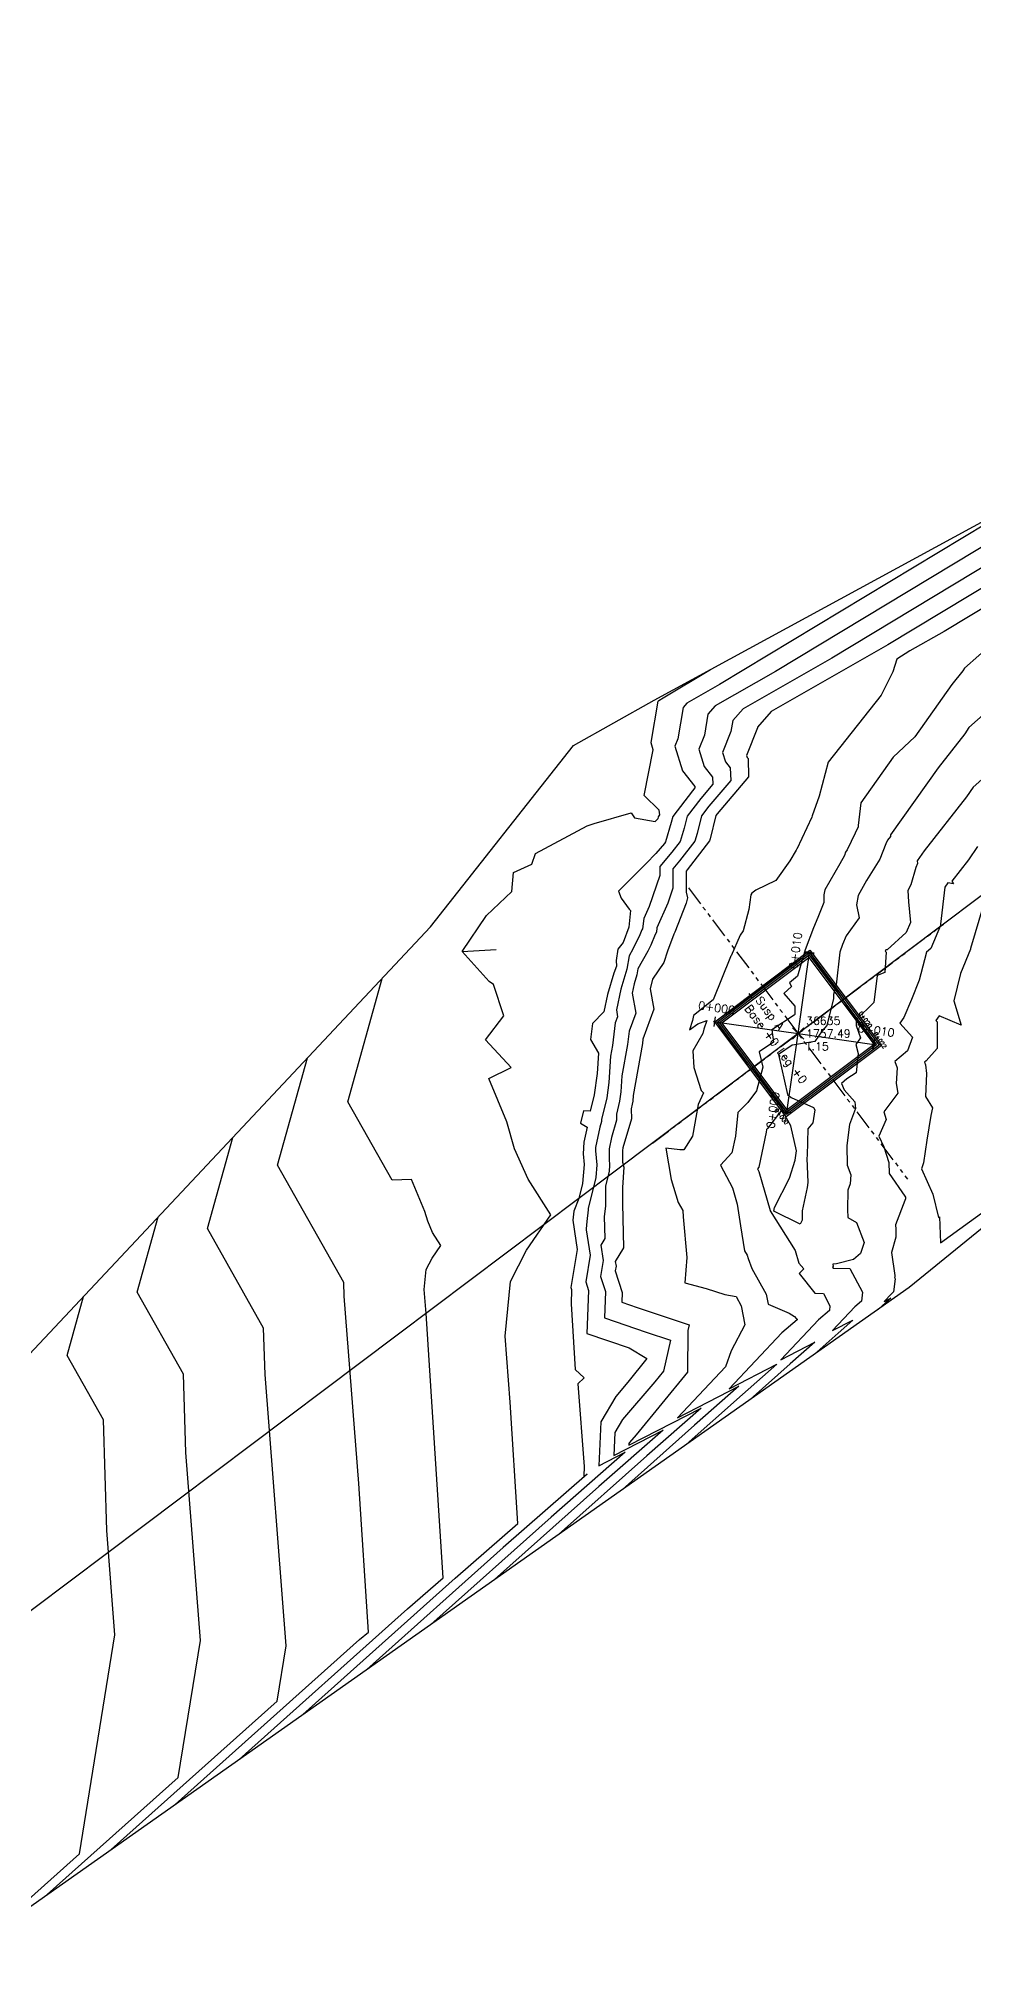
# Model space of a CAD drawing. Header units: metres. Extents: x 419533 to 423558, y 4805342 to 4807578.
# Drawn here: x 422684.7 to 422743.2, y 4807143 to 4807262.7 of the extents above; entities that cross this region are included whole.
import ezdxf

# ---------------------------------------------------------------- set-up
doc = ezdxf.new("R2010")
doc.units = ezdxf.units.M
doc.linetypes.add('PHANTOM', pattern=[2.5, 1.25, -0.25, 0.25, -0.25, 0.25, -0.25])
for name, color, linetype in [('_pieds', 253, 'Continuous'), ('C-ROAD-CNTR-N', 92, 'Continuous'), ('C-ROAD-STAN', 11, 'Continuous'), ('C-ROAD-STAN-MAJR', 11, 'Continuous'), ('C-ROAD-STAN-MINR', 11, 'Continuous'), ('C-TINN-BNDY', 110, 'Continuous'), ('C-TOPO-MAJR', 9, 'Continuous'), ('C-TOPO-MINR', 8, 'Continuous'), ('LS', 7, 'Continuous'), ('V-NODE', 1, 'Continuous'), ('V-NODE-TEXT', 11, 'Continuous')]:
    doc.layers.add(name, color=color, linetype=linetype)
doc.styles.get("Standard").update_dxf_attribs({"font": 'simplex.shx'})

# ---------------------------------------------------------------- blocks, each defined once
blk = doc.blocks.new('AeccTickTriangle')
at = {"color": 0, "linetype": 'ByBlock', "lineweight": -2}
blk.add_lwpolyline([(3.05311331771918e-16, 0.6666666666666667), (-0.5773502691896256, -0.333333333333333), (0.5773502691896257, -0.3333333333333335)], close=True, dxfattribs=at)
at = {"color": 0, "linetype": 'ByBlock', "lineweight": -2, "const_width": 0.0625}
blk.add_lwpolyline([(-0.03125, 0, 1), (0.03125, 0, 1)], format="xyb", close=True, dxfattribs=at)
blk = doc.blocks.new('AeccTickLine')
blk.add_line((0, -0.5), (0, 0.5))
blk = doc.blocks.new('Susp A +0 +0')
at = {"linetype": 'PHANTOM', "flags": 128}
for points in [[(0, -11.38231219537556), (0, 11.38231219444424)], [(-11.38231219508452, 0), (11.38231219508452, 0)]]:
    blk.add_lwpolyline(points, dxfattribs=at)
at = {"flags": 128}
blk.add_lwpolyline([(-3.399999999965075, -3.400000000372529), (-3.399999999965075, 3.399999999441206), (3.400000000023283, 3.399999999441206), (3.400000000023283, -3.400000000372529)], close=True, dxfattribs=at)
at = {"layer": 'LS', "insert": (-3.273187459330074, -0.3826382020488381), "char_height": 0.5157699281218149, "width": 9.13591657892082, "attachment_point": 1}
blk.add_mtext('Susp A\\PBase +0 Leg +0', dxfattribs=at)
blk = doc.blocks.new('*U73')
at = {"color": 0, "linetype": 'ByBlock', "lineweight": -2, "transparency": 16777216}
for p, q in [((-0.7071067811865476, -0.7071067811865476), (0.7071067811865476, 0.7071067811865476)), ((-0.7071067811865476, 0.7071067811865476), (0.7071067811865476, -0.7071067811865476))]:
    blk.add_line(p, q, dxfattribs=at)
blk = doc.blocks.new('*U77', base_point=(422732.21, 4807200.53, 1757.49))
at = {"layer": 'V-NODE-TEXT', "linetype": 'ByBlock', "char_height": 0.5}
for s, insert, attachment_point in [('36635', (422732.7135533906, 4807201.080000001, 1757.49), 7), ('T.15', (422732.7135533906, 4807199.98, 1757.49), 1), ('1757.49', (422732.7135533906, 4807200.53, 1757.49), 4)]:
    blk.add_mtext(s, dxfattribs=dict(at, insert=insert, attachment_point=attachment_point))
blk = doc.blocks.new('*U78', base_point=(422732.21, 4807200.53, 1757.49))
at = {"layer": 'V-NODE-TEXT', "lineweight": -2}
blk.add_blockref('*U77', (422732.21, 4807200.53, 1757.49), dxfattribs=at)
blk = doc.blocks.new('*U79', base_point=(422732.21, 4807200.53, 1757.49))
at = {"layer": 'V-NODE', "lineweight": -2, "xscale": 0.5, "yscale": 0.5, "zscale": 0.5}
blk.add_blockref('*U73', (422732.21, 4807200.53, 1757.49), dxfattribs=at)
at = {"layer": 'V-NODE-TEXT', "lineweight": -2}
blk.add_blockref('*U78', (422732.21, 4807200.53, 1757.49), dxfattribs=at)
blk = doc.blocks.new('tower_bases_layout_1')
at = {"color": 31, "lineweight": 30, "true_color": 0xffbd7a, "elevation": 1718.013}
blk.add_lwpolyline([(423449.834, 4807399.592), (423130.593, 4807500.114), (421950.92, 4806612.998), (421795.045, 4806430.988), (421305.015, 4806147.038), (421305.015, 4806147.038), (420630.083, 4805770.97), (419765.157, 4805549.54), (419617.356, 4805580.088)], dxfattribs=at)
at = {"layer": '_pieds', "elevation": 1757.49, "flags": 128}
for points in [[(422727.0022437987, 4807201.267165495), (422732.9471654926, 4807205.737756203), (422737.417756202, 4807199.792834506), (422731.4728345082, 4807195.322243799)], [(422727.1512070769, 4807201.246079525), (422732.9260795231, 4807205.588792925), (422737.2687929239, 4807199.813920476), (422731.4939204777, 4807195.471207078)], [(422727.300170355, 4807201.224993555), (422732.9049935536, 4807205.439829647), (422737.1198296458, 4807199.835006447), (422731.5150064472, 4807195.620170356)]]:
    blk.add_lwpolyline(points, close=True, dxfattribs=at)
at = {"rotation": 306.94322494}
blk.add_blockref('Susp A +0 +0', (422732.2100000008, 4807200.530000001, 1757.49), dxfattribs=at)
at = {"layer": 'V-NODE'}
blk.add_blockref('*U79', (422732.21, 4807200.53, 1757.49), dxfattribs=at)
blk = doc.blocks.new('leg_extensions_profiles_1')
at = {"layer": 'C-ROAD-CNTR-N', "color": 92, "linetype": 'Continuous', "lineweight": -3, "flags": 128}
blk.add_lwpolyline([(422731.5150064472, 4807195.620170356), (422727.0022437987, 4807201.267165495), (422732.9260795231, 4807205.588792925), (422736.9708663677, 4807199.856092417)], dxfattribs=at)
at = {"layer": 'C-ROAD-STAN', "color": 11, "linetype": 'Continuous', "lineweight": -3}
blk.add_circle((422731.5150064472, 4807195.620170356), 0.05, dxfattribs=at)
at = {"layer": 'C-TINN-BNDY', "color": 110, "linetype": 'Continuous', "lineweight": -3, "flags": 128}
for points in [[(422172.398, 4806802.795), (422201.438, 4806820.081), (422251.05, 4806867.232), (422301.432, 4806898.877), (422367.294, 4806957.111), (422403.82, 4806979.965), (422487.949, 4807034.013), (422492.103, 4807036.741), (422549.125, 4807073.402), (422585.787, 4807109.091), (422612.123, 4807123.205), (422670.519, 4807165.946), (422709.256, 4807207.205), (422718.188, 4807218.524), (422723.226, 4807221.364), (422766.675, 4807244.991), (422813.418, 4807269.908), (422858.134, 4807307.813), (422917.403, 4807353.917), (422940.853, 4807374.033), (422981.22, 4807401.845), (423054.785, 4807456.966)], [(423078.768, 4807461.203), (423033.144, 4807416.132), (423026.413, 4807402.943), (423023.17, 4807397.274), (422979.4, 4807374.905), (422934.166, 4807330.434), (422885.068, 4807295.412), (422877.92, 4807292.45), (422800.597, 4807234.602), (422739.159, 4807184.671), (422670.356, 4807136.21), (422640.993, 4807115.066), (422591.912, 4807091.999), (422552.849, 4807047.842), (422506.522, 4807013.216), (422490.816, 4807004.03), (422435.796, 4806971.808), (422359.733, 4806920.46), (422308.032, 4806873.449), (422277.367, 4806842.435), (422235.258, 4806803.917), (422183.947, 4806768.389)]]:
    blk.add_lwpolyline(points, dxfattribs=at)
at = {"layer": 'C-TOPO-MAJR', "color": 9, "linetype": 'Continuous', "lineweight": -3, "flags": 128}
for points, elevation in [([(422751.5514444445, 4807233.092081826), (422737.82371875, 4807224.820854167), (422730.5375942162, 4807220.655378931), (422729.6829962076, 4807219.670604171), (422729.6767616181, 4807219.633788345), (422728.9919850403, 4807217.900849252), (422729.0289791772, 4807217.782167598), (422729.0879208345, 4807217.706315518), (422729.1186640494, 4807216.575594785), (422727.1590599886, 4807214.264969002), (422727.0697541366, 4807214.14845444), (422726.7097516594, 4807212.688601969), (422726.6762954676, 4807212.575355709), (422725.2809211618, 4807210.758806165), (422725.2121657877, 4807210.676288398), (422725.2106847826, 4807209.35897826), (422725.3113893805, 4807209.014504424), (422725.2099215017, 4807208.676421502), (422724.5084226519, 4807206.868932321), (422724.4476283783, 4807206.736756757), (422724.0638589743, 4807205.673018519), (422723.8319630573, 4807204.972512102), (422723.1175388198, 4807203.937569876), (422722.9771281554, 4807203.320318446), (422723.2079654691, 4807202.04444925), (422722.5189545455, 4807200.172316162), (422722.4878401888, 4807199.916119016), (422721.9071527368, 4807196.662058341), (422721.8853821306, 4807196.314280871), (422721.8566265823, 4807196.112379747), (422721.7876043738, 4807195.829785288), (422721.7954083447, 4807195.195948016), (422721.269907481, 4807193.388781713), (422721.2369546902, 4807193.231966726), (422721.2373351064, 4807192.50375266), (422721.3243705584, 4807192.175822335), (422721.250654321, 4807190.919580246), (422721.2443511486, 4807189.955488045), (422721.2396272862, 4807189.914889768), (422721.3043429844, 4807187.136320713), (422720.7940891506, 4807186.280084104), (422720.8379037636, 4807185.990737308), (422720.7892890542, 4807185.698596175), (422721.2306193631, 4807184.352351338), (422721.206486814, 4807183.748128296), (422722.1669695493, 4807183.418001218), (422725.4153608247, 4807182.33601031), (422725.3332307692, 4807181.976423077), (422725.2954264706, 4807179.368264706), (422722.0911544118, 4807175.466213235), (422721.6773219076, 4807174.983023845), (422721.6397736864, 4807174.919170045), (422721.6343246753, 4807174.808129869), (422726.1497078366, 4807177.120845237), (422722.7533451867, 4807174.15680679), (422717.2453602762, 4807169.236253046)], 1755), ([(422743.4189019097, 4807212.218750434), (422742.8643735343, 4807211.386162479), (422741.8153030303, 4807210.050568182), (422741.9135068638, 4807209.888531151), (422741.5657344, 4807209.936368), (422741.3777749196, 4807209.68229582), (422741.1131180124, 4807207.358074534), (422741.1202793791, 4807207.273450111), (422740.5034689655, 4807205.85364138), (422740.2311797385, 4807205.60651634), (422739.8913786886, 4807204.258839345), (422739.7713124336, 4807203.873443145), (422739.3067512605, 4807202.667478992), (422738.825112, 4807201.526496), (422738.5742890792, 4807201.186528908), (422739.3552715232, 4807200.294516556), (422739.0438947369, 4807199.447037593), (422738.2651300412, 4807198.778111934), (422738.3958183362, 4807198.398302207), (422738.3401612903, 4807197.399007527), (422738.438920524, 4807196.805505677), (422737.5775102294, 4807195.632892746), (422737.7093962642, 4807195.16536024), (422737.2648029716, 4807194.127261628), (422737.5630980392, 4807193.462303922), (422737.8879283322, 4807192.477919625), (422737.9015784191, 4807191.789219573), (422738.8735796178, 4807190.377889597), (422738.9209092646, 4807190.300789876), (422738.9190374754, 4807190.206384616), (422738.8754117647, 4807190.089588235), (422738.2948151659, 4807188.579), (422738.3284, 4807188.302236364), (422738.3250702479, 4807187.81720248), (422738.0469720497, 4807186.84339441), (422738.2618853383, 4807185.41625188), (422738.2489436813, 4807185.30642033), (422738.2356629834, 4807185.285581216), (422738.2753615114, 4807185.21060903), (422738.1778486971, 4807184.38779378), (422738.042984267, 4807184.273039094), (422737.5806292322, 4807183.783562257), (422738.0000377359, 4807183.998377359), (422737.6974650749, 4807183.734319279), (422737.2067737611, 4807183.295960601)], 1760), ([(422697.2839467913, 4807155.176545491), (422707.8092252985, 4807164.579294303), (422710.0370580076, 4807166.523545397), (422708.9726457473, 4807183.034800165), (422708.8569565936, 4807184.534055808), (422708.9795408071, 4807185.780284305), (422709.3455027027, 4807186.491389189), (422709.89734375, 4807187.2926875), (422709.3819864559, 4807188.109128668), (422709.0713125, 4807188.79838616), (422708.8969432213, 4807189.406995364), (422708.0592508686, 4807191.414599722), (422706.8465473411, 4807191.361015564), (422704.079801948, 4807196.265567254), (422706.2238407996, 4807203.975429913)], 1750)]:
    blk.add_lwpolyline(points, dxfattribs=dict(at, elevation=elevation))
at = {"layer": 'C-TOPO-MINR', "color": 8, "linetype": 'Continuous', "lineweight": -3, "flags": 128}
for points, elevation in [([(422765.4773703704, 4807244.048728395), (422730.8072713816, 4807223.15930446), (422727.0232494836, 4807220.995980262), (422726.5794171605, 4807220.484541124), (422726.3581967253, 4807219.178214062), (422726.0078653625, 4807218.291643268), (422726.3408125952, 4807217.22350838), (422726.8712875107, 4807216.540839668), (422726.8831060011, 4807216.106161245), (422726.1297832951, 4807215.21789667), (422725.2804276393, 4807214.109768818), (422725.0979411764, 4807213.369764706), (422724.8507074011, 4807212.532900172), (422724.3348630706, 4807211.861355068), (422723.5819746209, 4807210.957764997), (422723.5813604061, 4807210.411439086), (422722.9063716845, 4807208.476820186), (422722.5720372514, 4807207.712374322), (422722.4888251591, 4807207.070020591), (422722.4525047081, 4807207.000625612), (422722.3259455676, 4807206.693611197), (422721.8877472527, 4807205.791332748), (422721.6573563741, 4807205.38213659), (422721.5120148438, 4807204.54371875), (422721.1443242083, 4807203.298461084), (422720.8576632653, 4807202.006681123), (422720.9345088943, 4807201.58194489), (422720.7916818182, 4807201.193864984), (422720.6213533378, 4807199.791371881), (422720.5017118977, 4807199.120924287), (422720.3980969072, 4807197.465712715), (422720.2612377938, 4807196.50478481), (422719.9327335985, 4807195.159805169), (422719.9342592339, 4807195.035893297), (422719.8315265631, 4807194.682601735), (422719.5640343363, 4807193.409665841), (422719.5641474071, 4807193.193219272), (422719.6429028716, 4807192.323922297), (422719.5775935397, 4807191.543997308), (422719.1060898021, 4807189.600353121), (422719.1055794655, 4807189.522295359), (422719.02, 4807188.7868), (422718.9735963115, 4807188.330051229), (422718.9813067679, 4807188.276026566), (422719.2213339227, 4807186.69091412), (422718.942317747, 4807185.014217854), (422719.1195365605, 4807184.473625222), (422719.012616536, 4807181.796595866), (422721.6507463556, 4807180.889845481), (422722.7638333333, 4807180.220666667), (422721.5792616822, 4807178.741897197), (422720.8278435171, 4807177.864543964), (422719.896290029, 4807176.280361606), (422719.7611026592, 4807173.52550773), (422721.4095758768, 4807174.369832388), (422716.7756972314, 4807170.325801795), (422709.2607948822, 4807163.612370024)], 1753), ([(422758.5144074074, 4807238.570405111), (422734.3154950658, 4807223.990079313), (422728.7804218499, 4807220.825679597), (422728.131206684, 4807220.077572647), (422728.0174791717, 4807219.406001204), (422727.4999252014, 4807218.09624626), (422727.6848958862, 4807217.502837989), (422727.9796041726, 4807217.123577594), (422728.0008850252, 4807216.340878014), (422726.6444216418, 4807214.741432835), (422726.1750908879, 4807214.129111629), (422725.903846418, 4807213.029183337), (422725.7635014343, 4807212.554127941), (422724.8078921162, 4807211.310080617), (422724.3970702043, 4807210.817026697), (422724.3957186367, 4807209.614847353), (422724.0713734068, 4807208.685225284), (422723.3951837252, 4807207.139137432), (422723.3585368776, 4807206.85624298), (422723.2811299435, 4807206.708346892), (422723.0114043546, 4807206.054031104), (422722.8328021978, 4807205.686277802), (422722.2099225993, 4807204.579984272), (422722.1440460937, 4807204.19996875), (422721.9773891573, 4807203.635551798), (422721.8474591837, 4807203.05004847), (422722.0712371817, 4807201.81319707), (422721.6553181818, 4807200.683090572), (422721.5545967633, 4807199.853745448), (422721.2044323173, 4807197.891491314), (422721.1417395189, 4807196.889996793), (422721.0589321881, 4807196.308582279), (422720.8601689861, 4807195.494795229), (422720.8648337894, 4807195.115920656), (422720.550717022, 4807194.035691724), (422720.4004945133, 4807193.320816283), (422720.4008154349, 4807192.706489996), (422720.4382294482, 4807192.293516892), (422720.4072032301, 4807191.923001346), (422720.1832080162, 4807190.999642821), (422720.1749653071, 4807189.738891702), (422720.0997360356, 4807189.092348986), (422720.1313659985, 4807187.734316259), (422719.8819781329, 4807187.315828428), (422720.0296188432, 4807186.340825714), (422719.8658034006, 4807185.356407014), (422720.1750779618, 4807184.41298828), (422720.109551675, 4807182.772362081), (422722.7175176614, 4807181.875979294), (422724.2380412371, 4807181.369515465), (422723.7969295775, 4807179.438211268), (422723.256364486, 4807178.763392524), (422721.2525827123, 4807176.423783905), (422720.7680318577, 4807175.599765825), (422720.6977136673, 4807174.1668188), (422723.7796418567, 4807175.745338812), (422719.7645212091, 4807172.241304292), (422713.2530775792, 4807166.424311535)], 1754), ([(422744.5884814815, 4807227.613758542), (422741.3319424342, 4807225.65162902), (422739.2039408072, 4807224.435051122), (422738.3722064439, 4807223.913365155), (422738.1370581717, 4807223.118322714), (422737.4044892087, 4807221.667870504), (422734.0891123058, 4807217.487087216), (422733.5282104019, 4807215.352236407), (422733.0912229508, 4807214.122662296), (422733.0641362862, 4807214.053022147), (422732.129283247, 4807212.049119172), (422732.1156179776, 4807212.028258427), (422732.1005761317, 4807211.98755144), (422731.6893333333, 4807211.325), (422730.8222458101, 4807210.085391061), (422729.5755425532, 4807209.477872341), (422729.3234743935, 4807209.297283019), (422729.2645985915, 4807209.187530517), (422729.1321125, 4807208.2902375), (422728.7860782123, 4807206.940692738), (422728.5962182081, 4807206.678736994), (422728.0220566037, 4807205.383754716), (422727.9913217922, 4807205.335048879), (422727.9872381852, 4807205.321982986), (422726.9146997245, 4807202.633865014), (422725.6780770465, 4807201.661067416), (422725.6219574468, 4807201.348489362), (422725.427294964, 4807200.77157554), (422725.9490751445, 4807201.130121388), (422726.5054673913, 4807201.345072464), (422726.3226607143, 4807200.811267857), (422726.2605333333, 4807200.5287), (422725.6287471264, 4807199.447832184), (422725.691873444, 4807198.399109959), (422726.1577363344, 4807196.971768488), (422726.2984345795, 4807196.816303738), (422725.9750185185, 4807196.105975308), (422725.6132436261, 4807194.126294618), (422725.0668210117, 4807193.270389104), (422724.8289264706, 4807193.258235293), (422723.9472700535, 4807193.367352941), (422724.2729624161, 4807191.407516778), (422724.7246213592, 4807189.984157767), (422725.0156992084, 4807189.478886543), (422725.0250331126, 4807189.085235099), (422725.2675843828, 4807186.538664987), (422725.137172477, 4807184.952304588), (422726.4629053118, 4807184.603253271), (422727.641030303, 4807184.232583732), (422728.3378488577, 4807184.106449912), (422728.658928382, 4807183.51935809), (422728.8824341637, 4807182.339359431), (422728.0388883249, 4807180.713771573), (422727.6722991735, 4807179.703173554), (422724.6696209066, 4807176.524357816), (422728.5197738164, 4807178.496351661), (422725.7421691644, 4807176.072309288), (422721.2376429732, 4807172.048194557)], 1756), ([(422747.0866955481, 4807227.319333174), (422742.6090060764, 4807223.352865018), (422742.5054359895, 4807223.197361331), (422741.8243725079, 4807222.330284715), (422739.5115275974, 4807219.06641802), (422738.1587840083, 4807217.80655867), (422736.1287360704, 4807214.935941349), (422735.9589522184, 4807213.527276451), (422735.9677135231, 4807213.461403915), (422735.9588791322, 4807213.43892562), (422735.7835974026, 4807213.056727272), (422735.2712617587, 4807211.997361963), (422735.1774157303, 4807211.854101123), (422735.1045635738, 4807211.656945017), (422734.815631016, 4807211.136834225), (422733.8839116973, 4807209.517844037), (422733.8311806722, 4807209.189466387), (422733.8267446808, 4807208.725387234), (422733.45575, 4807207.779795455), (422733.1819787645, 4807207.124837838), (422732.6467870183, 4807205.762815416), (422732.1701621622, 4807204.104972973), (422731.6749858824, 4807203.703204706), (422731.802195122, 4807203.468292683), (422731.3172631579, 4807203.02631579), (422732.0093695652, 4807202.238934782), (422732.0148822055, 4807201.763805347), (422732.0043497758, 4807201.721142003), (422731.9647244701, 4807201.678333334), (422731.9633718689, 4807201.678132948), (422730.5680704225, 4807200.7561167), (422730.679795082, 4807199.989579918), (422729.7894565106, 4807199.385209984), (422730.0085431579, 4807198.436277895), (422729.6061292347, 4807196.942731493), (422729.0633338973, 4807196.231087986), (422728.4555046592, 4807195.607263364), (422728.2977527363, 4807194.111682587), (422728.0807956457, 4807193.080257793), (422727.3564594147, 4807192.308028162), (422728.1214822006, 4807190.886197411), (422728.4141847575, 4807189.86187067), (422728.6130756914, 4807188.512190685), (422728.8588245614, 4807186.962719298), (422729.0380398818, 4807186.679268832), (422729.0953789473, 4807186.480852631), (422729.3302702702, 4807185.857891892), (422730.2146312997, 4807184.240843501), (422730.3335391121, 4807183.613069767), (422731.6455, 4807183.0565), (422731.9902666667, 4807182.859377778), (422732.0907476636, 4807182.729719627), (422732.1309125338, 4807182.728616772), (422732.161048351, 4807182.671704131), (422732.1585155506, 4807182.650332307), (422731.1962619785, 4807181.831561144), (422727.8973729879, 4807178.339158927), (422730.8898397963, 4807179.871858086), (422728.730993142, 4807177.987811786), (422725.2299256702, 4807174.860136068)], 1757), ([(422753.8554844423, 4807229.364809479), (422742.8789713542, 4807219.64149349), (422742.6250818378, 4807219.260295046), (422740.9555372508, 4807217.134761805), (422737.9815691457, 4807212.937923786), (422737.9902306569, 4807212.849065694), (422737.7980269709, 4807212.607542531), (422737.6968272727, 4807212.375363636), (422737.3288757876, 4807211.421753375), (422736.4942331407, 4807210.087052023), (422735.9607465596, 4807209.160045872), (422735.8663753943, 4807208.572358045), (422736.0258817365, 4807207.764588323), (422735.2138557484, 4807206.640155097), (422734.983332618, 4807206.088990344), (422734.8190047962, 4807205.607561151), (422734.5911151079, 4807203.581197842), (422734.4304099547, 4807202.97802896), (422734.4334285714, 4807202.717857143), (422734.0178026906, 4807201.034295964), (422733.7164761905, 4807200.708761905), (422733.2538331698, 4807200.036921492), (422731.8557662875, 4807199.800793175), (422731.8429224406, 4807199.798890383), (422730.9870890375, 4807199.217942872), (422731.5610888031, 4807196.731772201), (422731.7836521739, 4807196.535913044), (422733.1717623762, 4807195.912633663), (422733.2498325723, 4807195.753805174), (422733.1294883721, 4807194.943023256), (422732.8119644129, 4807194.580512456), (422732.7772704918, 4807192.915991803), (422732.7664535017, 4807192.743679678), (422732.823406181, 4807191.228465783), (422732.7701439689, 4807190.909459144), (422732.4642460318, 4807189.444218254), (422732.4707821012, 4807188.877190662), (422732.3342474576, 4807188.625352542), (422730.7024567901, 4807189.427407407), (422730.7385348837, 4807189.669186046), (422731.6678269231, 4807191.500884616), (422732.0282774566, 4807192.618387283), (422732.1047037037, 4807193.199191358), (422731.7648542714, 4807194.755567839), (422731.2062793296, 4807195.76926257), (422730.3092447829, 4807194.593186125), (422730.2436360961, 4807194.525850907), (422730.2266084577, 4807194.364418905), (422729.7656051459, 4807192.172786245), (422729.6811419106, 4807192.082738266), (422729.7703495146, 4807191.916941748), (422730.4684572748, 4807189.473879907), (422730.470426492, 4807189.46051674), (422730.4728596491, 4807189.445175438), (422732.0306543575, 4807186.98133678), (422732.262980198, 4807186.177396039), (422732.5777866324, 4807185.830984576), (422732.2837741936, 4807185.548129032), (422733.2500934579, 4807184.301214954), (422733.7923192065, 4807184.28632642), (422734.1991527378, 4807183.518005764), (422734.1649599327, 4807183.229486131), (422733.4785027414, 4807182.645387128), (422731.1251250693, 4807180.153960037), (422733.2599057761, 4807181.24736451), (422731.7198171197, 4807179.903314283), (422729.2222083672, 4807177.672077579)], 1758), ([(422753.4913048829, 4807225.091693927), (422743.148936632, 4807215.930121962), (422742.744727686, 4807215.323228763), (422740.0867019937, 4807211.939238895), (422739.6545869699, 4807211.329441917), (422739.6717626459, 4807211.153237354), (422739.5614774775, 4807210.901698198), (422739.2625284872, 4807209.827231827), (422739.0748717949, 4807209.4715), (422739.117044044, 4807208.762148148), (422739.2272638581, 4807207.459702882), (422738.9601192118, 4807206.844774384), (422737.7724689826, 4807205.766883375), (422737.7021090555, 4807205.751431353), (422737.6509987063, 4807205.684419147), (422737.7212173913, 4807205.608869566), (422737.6336299212, 4807204.350972441), (422737.1624782609, 4807204.162972332), (422736.9383529411, 4807202.474705882), (422736.9346756352, 4807202.462017938), (422735.8370177891, 4807201.382324016), (422735.8384326241, 4807201.029269503), (422736.1039212916, 4807200.268072654), (422735.8136333755, 4807199.839599242), (422735.9752350231, 4807199.276576038), (422735.838543554, 4807198.081529617), (422735.2577184116, 4807197.702155235), (422734.9198107203, 4807197.413572865), (422735.096236476, 4807197.018236476), (422735.7565683356, 4807196.266652233), (422735.7896541618, 4807195.852526378), (422735.4172574627, 4807194.853421642), (422735.2669836207, 4807193.527557759), (422735.2828761726, 4807192.301022514), (422735.5086923077, 4807191.708653846), (422735.4727391304, 4807191.141956521), (422735.327, 4807190.7554), (422735.3065027933, 4807189.52822067), (422735.3130579981, 4807189.045045837), (422735.8598851351, 4807188.720013513), (422736.3367781125, 4807187.481576305), (422736.10479375, 4807186.7892875), (422735.6648362761, 4807186.403667737), (422734.6025229358, 4807186.148431193), (422734.386597254, 4807186.122217392), (422734.3995405405, 4807185.986388954), (422734.3547419355, 4807185.943290323), (422734.4094392523, 4807185.87271028), (422735.4537258792, 4807185.844036069), (422736.2372571246, 4807184.364307397), (422736.1714043149, 4807183.808639956), (422735.7607435042, 4807183.459213111), (422734.3528771508, 4807181.968761147), (422735.629971756, 4807182.622870934), (422734.7086410973, 4807181.818816781), (422733.2144910641, 4807180.48401909)], 1759), ([(422748.5876334842, 4807235.155325792), (422727.2990476974, 4807222.328529606), (422725.2660771173, 4807221.166280927), (422725.0276276369, 4807220.891509599), (422724.6989142788, 4807218.95042692), (422724.5158055236, 4807218.487040277), (422724.9967293042, 4807216.944178771), (422725.7629708488, 4807215.958101744), (422725.765326977, 4807215.871444476), (422725.6151449484, 4807215.694360505), (422724.3857643906, 4807214.090426008), (422724.292035935, 4807213.710346075), (422723.9379133678, 4807212.511672405), (422723.8618340249, 4807212.412629521), (422723.3337617647, 4807211.778855883), (422722.7309877217, 4807211.160208731), (422721.0008983051, 4807209.423870057), (422721.162, 4807208.99625), (422721.665223092, 4807208.290393346), (422721.7468715278, 4807208.213989584), (422721.6368955224, 4807207.167065672), (422721.2932802482, 4807206.226707342), (422720.9609689378, 4807205.800443888), (422720.8559672131, 4807205.088254098), (422720.8695200341, 4807204.737209719), (422720.7071749571, 4807204.302217838), (422720.3112592593, 4807202.96137037), (422720.0706026201, 4807201.876899564), (422719.3739082168, 4807201.148281469), (422719.2512560976, 4807200.157878049), (422719.7336042618, 4807199.305820395), (422719.6544542955, 4807198.041428637), (422719.4635433996, 4807196.700987342), (422719.2151294452, 4807195.683917496), (422718.8048253969, 4807195.698242857), (422718.6125492308, 4807194.932156923), (422719.0252445483, 4807194.677551402), (422718.8233491027, 4807193.733608482), (422718.78818767, 4807193.009854941), (422718.847576295, 4807192.354327703), (422718.7479838493, 4807191.16499327), (422718.5214071101, 4807190.230993119), (422718.2034256243, 4807189.439547231), (422718.1462397541, 4807188.876670082), (422718.3291878558, 4807187.594812145), (422718.4130490023, 4807187.041002526), (422718.0188320935, 4807184.672028692), (422718.0639951592, 4807184.534262165), (422718.0284959785, 4807183.64544504), (422718.2759, 4807179.545432257), (422718.8413544304, 4807179.029904159), (422718.4452573171, 4807178.652787805), (422718.8532778458, 4807173.470802938), (422718.8244916512, 4807172.88419666), (422719.039509897, 4807172.994325964), (422713.7868732538, 4807168.410299297), (422705.2685121852, 4807160.800428513)], 1752), ([(422743.806443038, 4807208.578670886), (422742.9844393939, 4807205.83544697), (422742.9795940594, 4807205.824592079), (422742.9784029851, 4807205.80860199), (422742.3602224939, 4807204.271298288), (422741.9352376238, 4807202.580732673), (422742.3979144543, 4807201.05860767), (422741.0271739131, 4807201.627246377), (422740.8184004283, 4807201.344273376), (422740.8946075949, 4807201.257232068), (422740.9000993789, 4807199.58889441), (422740.2184973657, 4807198.8263941), (422740.1153358025, 4807198.737782717), (422740.1734488818, 4807198.568892972), (422740.2319587766, 4807198.030909575), (422740.2319587766, 4807198.030909575), (422740.1778, 4807196.5978), (422740.6129523809, 4807195.881175595), (422740.5126056338, 4807195.412704226), (422740.2518846642, 4807193.866256021), (422740.0571569767, 4807192.44539535), (422739.9315388026, 4807192.07136142), (422740.6230985577, 4807190.503759616), (422740.9874888203, 4807189.034851965), (422741.0450519802, 4807189.069943069), (422741.1052327711, 4807187.464877108), (422753.1081817317, 4807196.144919124)], 1761), ([(422711.232, 4807205.659), (422712.7474473685, 4807207.901710527), (422714.3192707007, 4807209.402079618), (422714.4276575343, 4807210.587232877), (422715.5813045226, 4807211.122392965), (422715.8018466667, 4807211.771016667), (422719.0377001733, 4807213.514440208), (422719.4800685806, 4807213.656510366), (422721.7816521739, 4807214.310318504), (422721.9939261863, 4807214.008760984), (422723.2932285714, 4807213.770457143), (422723.4624994337, 4807213.970937713), (422723.4861306935, 4807214.050927443), (422723.4911011419, 4807214.071083197), (422723.5829776952, 4807214.190951673), (422723.5370217391, 4807214.478130435), (422722.5880805369, 4807215.393020134), (422723.1597641277, 4807218.246073711), (422723.0237456847, 4807218.682437285), (422723.0396318324, 4807218.722639779), (422723.4758381133, 4807221.298478075), (422723.508904751, 4807221.336581592), (422723.7908240132, 4807221.497754752), (422726.7429879337, 4807223.276492207)], 1751), ([(422701.2762294883, 4807157.988487002), (422710.7980492761, 4807166.494796799), (422714.7110807062, 4807169.909737074), (422714.2220264244, 4807177.495989265), (422713.9040835056, 4807181.616321207), (422714.2409757847, 4807185.041270852), (422715.2467312039, 4807186.995566093), (422716.7633293269, 4807189.197735577), (422715.3469977427, 4807191.441521444), (422714.4931875, 4807193.335774553), (422714.0139768251, 4807195.008385863), (422712.8831707317, 4807197.718463415), (422714.2821901409, 4807198.405478873), (422712.6815882353, 4807200.128882353), (422713.8339620853, 4807201.642383887), (422713.1746891385, 4807203.586123596), (422712.9065686275, 4807203.78027451), (422711.232, 4807205.659), (422713.356, 4807205.78)], 1751), ([(422693.2916640943, 4807152.36460398), (422704.8204013208, 4807162.663791805), (422705.363035309, 4807163.13735372), (422704.764752, 4807172.417976), (422703.8541642429, 4807184.114715141), (422703.8275221689, 4807184.978770121), (422699.6950616883, 4807192.304296383), (422701.5589804913, 4807199.00686055)], 1749), ([(422689.2993813973, 4807149.552662469), (422699.6694777798, 4807158.816779458), (422700.2307172695, 4807162.2785838), (422698.9106227545, 4807179.23554491), (422698.8217328438, 4807182.118419938), (422695.3103214285, 4807188.34302551), (422696.894120183, 4807194.038291185)], 1748), ([(422685.3070987003, 4807146.740720958), (422693.4917163932, 4807154.052442376), (422694.8807427407, 4807162.620152827), (422693.967081266, 4807174.356374679), (422693.8159435188, 4807179.258069755), (422690.9255811688, 4807184.381754639), (422692.2292598747, 4807189.069721821)], 1747), ([(422681.3148160033, 4807143.928779447), (422687.3139550065, 4807149.288105292), (422689.5307682119, 4807162.961721854), (422689.0235397776, 4807169.477204449), (422688.8101541937, 4807176.39771957), (422686.5408409091, 4807180.420483766), (422687.5643995664, 4807184.101152457)], 1746)]:
    blk.add_lwpolyline(points, dxfattribs=dict(at, elevation=elevation))
at = {"layer": 'C-ROAD-STAN', "color": 11, "linetype": 'Continuous', "lineweight": -3, "xscale": 0.02999999999999999, "yscale": 0.02999999999999999, "zscale": 0.02999999999999999}
for p in [(422732.9260795231, 4807205.588792925), (422727.0022437987, 4807201.267165495)]:
    blk.add_blockref('AeccTickTriangle', p, dxfattribs=at)
at = {"layer": 'C-ROAD-STAN-MAJR', "color": 11, "linetype": 'Continuous', "lineweight": -3, "xscale": 0.3, "yscale": 0.3, "zscale": 0.3}
for p, rotation in [((422736.0615128851, 4807201.144924529), 305.2054152011567), ((422736.9708663677, 4807199.856092417), 305.2054152011567), ((422731.5150064472, 4807195.620170356), 128.6298924209674)]:
    blk.add_blockref('AeccTickLine', p, dxfattribs=dict(at, rotation=rotation))
at = {"layer": 'C-ROAD-STAN-MINR', "color": 11, "linetype": 'Continuous', "lineweight": -3, "xscale": 0.3, "yscale": 0.3, "zscale": 0.3, "rotation": 36.11194577666753}
blk.add_blockref('AeccTickLine', (422729.2411148968, 4807202.900493494), dxfattribs=at)
at = {"layer": 'C-ROAD-STAN-MAJR', "color": 11, "linetype": 'Continuous', "lineweight": -3, "char_height": 0.254}
for s, insert, attachment_point, rotation in [('0+020', (422736.31767073, 4807201.325660271), 8, 305.2054152011567), ('0+022', (422737.2270242126, 4807200.036828158), 8, 305.2054152011567), ('0+000', (422731.2701018539, 4807195.424456304), 2, 308.62989242096734)]:
    blk.add_mtext(s, dxfattribs=dict(at, insert=insert, attachment_point=attachment_point, rotation=rotation))

msp = doc.modelspace()

# ---------------------------------------------------------------- linework, layer by layer
at = {"layer": 'C-ROAD-CNTR-N', "color": 92, "linetype": 'Continuous', "lineweight": -3, "flags": 128}
for points in [[(422731.5150064472, 4807195.620170356), (422732.2099999999, 4807200.53), (422732.9260795231, 4807205.588792925)], [(422727.0022437987, 4807201.267165495), (422732.21, 4807200.53), (422736.9708663677, 4807199.856092417)]]:
    msp.add_lwpolyline(points, dxfattribs=at)
at = {"layer": 'C-ROAD-STAN', "color": 11, "linetype": 'Continuous', "lineweight": -3}
for centre in [(422727.0022437987, 4807201.267165495), (422731.5150064472, 4807195.620170356)]:
    msp.add_circle(centre, 0.05, dxfattribs=at)
at = {"layer": 'C-TOPO-MAJR', "color": 9, "linetype": 'Continuous', "lineweight": -3, "flags": 128}
for points, elevation in [([(422751.5514444445, 4807233.092081826), (422737.82371875, 4807224.820854167), (422730.5375942162, 4807220.655378931), (422729.6829962076, 4807219.670604171), (422729.6767616181, 4807219.633788345), (422728.9919850403, 4807217.900849252), (422729.0289791772, 4807217.782167598), (422729.0879208345, 4807217.706315518), (422729.1186640494, 4807216.575594785), (422727.1590599886, 4807214.264969002), (422727.0697541366, 4807214.14845444), (422726.7097516594, 4807212.688601969), (422726.6762954676, 4807212.575355709), (422725.2809211618, 4807210.758806165), (422725.2121657877, 4807210.676288398), (422725.2106847826, 4807209.35897826), (422725.3113893805, 4807209.014504424), (422725.2099215017, 4807208.676421502), (422724.5084226519, 4807206.868932321), (422724.4476283783, 4807206.736756757), (422724.0638589743, 4807205.673018519), (422723.8319630573, 4807204.972512102), (422723.1175388198, 4807203.937569876), (422722.9771281554, 4807203.320318446), (422723.2079654691, 4807202.04444925), (422722.5189545455, 4807200.172316162), (422722.4878401888, 4807199.916119016), (422721.9071527368, 4807196.662058341), (422721.8853821306, 4807196.314280871), (422721.8566265823, 4807196.112379747), (422721.7876043738, 4807195.829785288), (422721.7954083447, 4807195.195948016), (422721.269907481, 4807193.388781713), (422721.2369546902, 4807193.231966726), (422721.2373351064, 4807192.50375266), (422721.3243705584, 4807192.175822335), (422721.250654321, 4807190.919580246), (422721.2443511486, 4807189.955488045), (422721.2396272862, 4807189.914889768), (422721.3043429844, 4807187.136320713), (422720.7940891506, 4807186.280084104), (422720.8379037636, 4807185.990737308), (422720.7892890542, 4807185.698596175), (422721.2306193631, 4807184.352351338), (422721.206486814, 4807183.748128296), (422722.1669695493, 4807183.418001218), (422725.4153608247, 4807182.33601031), (422725.3332307692, 4807181.976423077), (422725.2954264706, 4807179.368264706), (422722.0911544118, 4807175.466213235), (422721.6773219076, 4807174.983023845), (422721.6397736864, 4807174.919170045), (422721.6343246753, 4807174.808129869), (422726.1497078366, 4807177.120845237), (422722.7533451867, 4807174.15680679), (422717.2453602762, 4807169.236253046)], 1755), ([(422743.4189019097, 4807212.218750434), (422742.8643735343, 4807211.386162479), (422741.8153030303, 4807210.050568182), (422741.9135068638, 4807209.888531151), (422741.5657344, 4807209.936368), (422741.3777749196, 4807209.68229582), (422741.1131180124, 4807207.358074534), (422741.1202793791, 4807207.273450111), (422740.5034689655, 4807205.85364138), (422740.2311797385, 4807205.60651634), (422739.8913786886, 4807204.258839345), (422739.7713124336, 4807203.873443145), (422739.3067512605, 4807202.667478992), (422738.825112, 4807201.526496), (422738.5742890792, 4807201.186528908), (422739.3552715232, 4807200.294516556), (422739.0438947369, 4807199.447037593), (422738.2651300412, 4807198.778111934), (422738.3958183362, 4807198.398302207), (422738.3401612903, 4807197.399007527), (422738.438920524, 4807196.805505677), (422737.5775102294, 4807195.632892746), (422737.7093962642, 4807195.16536024), (422737.2648029716, 4807194.127261628), (422737.5630980392, 4807193.462303922), (422737.8879283322, 4807192.477919625), (422737.9015784191, 4807191.789219573), (422738.8735796178, 4807190.377889597), (422738.9209092646, 4807190.300789876), (422738.9190374754, 4807190.206384616), (422738.8754117647, 4807190.089588235), (422738.2948151659, 4807188.579), (422738.3284, 4807188.302236364), (422738.3250702479, 4807187.81720248), (422738.0469720497, 4807186.84339441), (422738.2618853383, 4807185.41625188), (422738.2489436813, 4807185.30642033), (422738.2356629834, 4807185.285581216), (422738.2753615114, 4807185.21060903), (422738.1778486971, 4807184.38779378), (422738.042984267, 4807184.273039094), (422737.5806292322, 4807183.783562257), (422738.0000377359, 4807183.998377359), (422737.6974650749, 4807183.734319279), (422737.2067737611, 4807183.295960601)], 1760), ([(422697.2839467913, 4807155.176545491), (422707.8092252985, 4807164.579294303), (422710.0370580076, 4807166.523545397), (422708.9726457473, 4807183.034800165), (422708.8569565936, 4807184.534055808), (422708.9795408071, 4807185.780284305), (422709.3455027027, 4807186.491389189), (422709.89734375, 4807187.2926875), (422709.3819864559, 4807188.109128668), (422709.0713125, 4807188.79838616), (422708.8969432213, 4807189.406995364), (422708.0592508686, 4807191.414599722), (422706.8465473411, 4807191.361015564), (422704.079801948, 4807196.265567254), (422706.2238407996, 4807203.975429913)], 1750)]:
    msp.add_lwpolyline(points, dxfattribs=dict(at, elevation=elevation))
at = {"layer": 'C-TOPO-MINR', "color": 8, "linetype": 'Continuous', "lineweight": -3, "flags": 128}
for points, elevation in [([(422765.4773703704, 4807244.048728395), (422730.8072713816, 4807223.15930446), (422727.0232494836, 4807220.995980262), (422726.5794171605, 4807220.484541124), (422726.3581967253, 4807219.178214062), (422726.0078653625, 4807218.291643268), (422726.3408125952, 4807217.22350838), (422726.8712875107, 4807216.540839668), (422726.8831060011, 4807216.106161245), (422726.1297832951, 4807215.21789667), (422725.2804276393, 4807214.109768818), (422725.0979411764, 4807213.369764706), (422724.8507074011, 4807212.532900172), (422724.3348630706, 4807211.861355068), (422723.5819746209, 4807210.957764997), (422723.5813604061, 4807210.411439086), (422722.9063716845, 4807208.476820186), (422722.5720372514, 4807207.712374322), (422722.4888251591, 4807207.070020591), (422722.4525047081, 4807207.000625612), (422722.3259455676, 4807206.693611197), (422721.8877472527, 4807205.791332748), (422721.6573563741, 4807205.38213659), (422721.5120148438, 4807204.54371875), (422721.1443242083, 4807203.298461084), (422720.8576632653, 4807202.006681123), (422720.9345088943, 4807201.58194489), (422720.7916818182, 4807201.193864984), (422720.6213533378, 4807199.791371881), (422720.5017118977, 4807199.120924287), (422720.3980969072, 4807197.465712715), (422720.2612377938, 4807196.50478481), (422719.9327335985, 4807195.159805169), (422719.9342592339, 4807195.035893297), (422719.8315265631, 4807194.682601735), (422719.5640343363, 4807193.409665841), (422719.5641474071, 4807193.193219272), (422719.6429028716, 4807192.323922297), (422719.5775935397, 4807191.543997308), (422719.1060898021, 4807189.600353121), (422719.1055794655, 4807189.522295359), (422719.02, 4807188.7868), (422718.9735963115, 4807188.330051229), (422718.9813067679, 4807188.276026566), (422719.2213339227, 4807186.69091412), (422718.942317747, 4807185.014217854), (422719.1195365605, 4807184.473625222), (422719.012616536, 4807181.796595866), (422721.6507463556, 4807180.889845481), (422722.7638333333, 4807180.220666667), (422721.5792616822, 4807178.741897197), (422720.8278435171, 4807177.864543964), (422719.896290029, 4807176.280361606), (422719.7611026592, 4807173.52550773), (422721.4095758768, 4807174.369832388), (422716.7756972314, 4807170.325801795), (422709.2607948822, 4807163.612370024)], 1753), ([(422758.5144074074, 4807238.570405111), (422734.3154950658, 4807223.990079313), (422728.7804218499, 4807220.825679597), (422728.131206684, 4807220.077572647), (422728.0174791717, 4807219.406001204), (422727.4999252014, 4807218.09624626), (422727.6848958862, 4807217.502837989), (422727.9796041726, 4807217.123577594), (422728.0008850252, 4807216.340878014), (422726.6444216418, 4807214.741432835), (422726.1750908879, 4807214.129111629), (422725.903846418, 4807213.029183337), (422725.7635014343, 4807212.554127941), (422724.8078921162, 4807211.310080617), (422724.3970702043, 4807210.817026697), (422724.3957186367, 4807209.614847353), (422724.0713734068, 4807208.685225284), (422723.3951837252, 4807207.139137432), (422723.3585368776, 4807206.85624298), (422723.2811299435, 4807206.708346892), (422723.0114043546, 4807206.054031104), (422722.8328021978, 4807205.686277802), (422722.2099225993, 4807204.579984272), (422722.1440460937, 4807204.19996875), (422721.9773891573, 4807203.635551798), (422721.8474591837, 4807203.05004847), (422722.0712371817, 4807201.81319707), (422721.6553181818, 4807200.683090572), (422721.5545967633, 4807199.853745448), (422721.2044323173, 4807197.891491314), (422721.1417395189, 4807196.889996793), (422721.0589321881, 4807196.308582279), (422720.8601689861, 4807195.494795229), (422720.8648337894, 4807195.115920656), (422720.550717022, 4807194.035691724), (422720.4004945133, 4807193.320816283), (422720.4008154349, 4807192.706489996), (422720.4382294482, 4807192.293516892), (422720.4072032301, 4807191.923001346), (422720.1832080162, 4807190.999642821), (422720.1749653071, 4807189.738891702), (422720.0997360356, 4807189.092348986), (422720.1313659985, 4807187.734316259), (422719.8819781329, 4807187.315828428), (422720.0296188432, 4807186.340825714), (422719.8658034006, 4807185.356407014), (422720.1750779618, 4807184.41298828), (422720.109551675, 4807182.772362081), (422722.7175176614, 4807181.875979294), (422724.2380412371, 4807181.369515465), (422723.7969295775, 4807179.438211268), (422723.256364486, 4807178.763392524), (422721.2525827123, 4807176.423783905), (422720.7680318577, 4807175.599765825), (422720.6977136673, 4807174.1668188), (422723.7796418567, 4807175.745338812), (422719.7645212091, 4807172.241304292), (422713.2530775792, 4807166.424311535)], 1754), ([(422748.5876334842, 4807235.155325792), (422727.2990476974, 4807222.328529606), (422725.2660771173, 4807221.166280927), (422725.0276276369, 4807220.891509599), (422724.6989142788, 4807218.95042692), (422724.5158055236, 4807218.487040277), (422724.9967293042, 4807216.944178771), (422725.7629708488, 4807215.958101744), (422725.765326977, 4807215.871444476), (422725.6151449484, 4807215.694360505), (422724.3857643906, 4807214.090426008), (422724.292035935, 4807213.710346075), (422723.9379133678, 4807212.511672405), (422723.8618340249, 4807212.412629521), (422723.3337617647, 4807211.778855883), (422722.7309877217, 4807211.160208731), (422721.0008983051, 4807209.423870057), (422721.162, 4807208.99625), (422721.665223092, 4807208.290393346), (422721.7468715278, 4807208.213989584), (422721.6368955224, 4807207.167065672), (422721.2932802482, 4807206.226707342), (422720.9609689378, 4807205.800443888), (422720.8559672131, 4807205.088254098), (422720.8695200341, 4807204.737209719), (422720.7071749571, 4807204.302217838), (422720.3112592593, 4807202.96137037), (422720.0706026201, 4807201.876899564), (422719.3739082168, 4807201.148281469), (422719.2512560976, 4807200.157878049), (422719.7336042618, 4807199.305820395), (422719.6544542955, 4807198.041428637), (422719.4635433996, 4807196.700987342), (422719.2151294452, 4807195.683917496), (422718.8048253969, 4807195.698242857), (422718.6125492308, 4807194.932156923), (422719.0252445483, 4807194.677551402), (422718.8233491027, 4807193.733608482), (422718.78818767, 4807193.009854941), (422718.847576295, 4807192.354327703), (422718.7479838493, 4807191.16499327), (422718.5214071101, 4807190.230993119), (422718.2034256243, 4807189.439547231), (422718.1462397541, 4807188.876670082), (422718.3291878558, 4807187.594812145), (422718.4130490023, 4807187.041002526), (422718.0188320935, 4807184.672028692), (422718.0639951592, 4807184.534262165), (422718.0284959785, 4807183.64544504), (422718.2759, 4807179.545432257), (422718.8413544304, 4807179.029904159), (422718.4452573171, 4807178.652787805), (422718.8532778458, 4807173.470802938), (422718.8244916512, 4807172.88419666), (422719.039509897, 4807172.994325964), (422713.7868732538, 4807168.410299297), (422705.2685121852, 4807160.800428513)], 1752), ([(422753.8554844423, 4807229.364809479), (422742.8789713542, 4807219.64149349), (422742.6250818378, 4807219.260295046), (422740.9555372508, 4807217.134761805), (422737.9815691457, 4807212.937923786), (422737.9902306569, 4807212.849065694), (422737.7980269709, 4807212.607542531), (422737.6968272727, 4807212.375363636), (422737.3288757876, 4807211.421753375), (422736.4942331407, 4807210.087052023), (422735.9607465596, 4807209.160045872), (422735.8663753943, 4807208.572358045), (422736.0258817365, 4807207.764588323), (422735.2138557484, 4807206.640155097), (422734.983332618, 4807206.088990344), (422734.8190047962, 4807205.607561151), (422734.5911151079, 4807203.581197842), (422734.4304099547, 4807202.97802896), (422734.4334285714, 4807202.717857143), (422734.0178026906, 4807201.034295964), (422733.7164761905, 4807200.708761905), (422733.2538331698, 4807200.036921492), (422731.8557662875, 4807199.800793175), (422731.8429224406, 4807199.798890383), (422730.9870890375, 4807199.217942872), (422731.5610888031, 4807196.731772201), (422731.7836521739, 4807196.535913044), (422733.1717623762, 4807195.912633663), (422733.2498325723, 4807195.753805174), (422733.1294883721, 4807194.943023256), (422732.8119644129, 4807194.580512456), (422732.7772704918, 4807192.915991803), (422732.7664535017, 4807192.743679678), (422732.823406181, 4807191.228465783), (422732.7701439689, 4807190.909459144), (422732.4642460318, 4807189.444218254), (422732.4707821012, 4807188.877190662), (422732.3342474576, 4807188.625352542), (422730.7024567901, 4807189.427407407), (422730.7385348837, 4807189.669186046), (422731.6678269231, 4807191.500884616), (422732.0282774566, 4807192.618387283), (422732.1047037037, 4807193.199191358), (422731.7648542714, 4807194.755567839), (422731.2062793296, 4807195.76926257), (422730.3092447829, 4807194.593186125), (422730.2436360961, 4807194.525850907), (422730.2266084577, 4807194.364418905), (422729.7656051459, 4807192.172786245), (422729.6811419106, 4807192.082738266), (422729.7703495146, 4807191.916941748), (422730.4684572748, 4807189.473879907), (422730.470426492, 4807189.46051674), (422730.4728596491, 4807189.445175438), (422732.0306543575, 4807186.98133678), (422732.262980198, 4807186.177396039), (422732.5777866324, 4807185.830984576), (422732.2837741936, 4807185.548129032), (422733.2500934579, 4807184.301214954), (422733.7923192065, 4807184.28632642), (422734.1991527378, 4807183.518005764), (422734.1649599327, 4807183.229486131), (422733.4785027414, 4807182.645387128), (422731.1251250693, 4807180.153960037), (422733.2599057761, 4807181.24736451), (422731.7198171197, 4807179.903314283), (422729.2222083672, 4807177.672077579)], 1758), ([(422744.5884814815, 4807227.613758542), (422741.3319424342, 4807225.65162902), (422739.2039408072, 4807224.435051122), (422738.3722064439, 4807223.913365155), (422738.1370581717, 4807223.118322714), (422737.4044892087, 4807221.667870504), (422734.0891123058, 4807217.487087216), (422733.5282104019, 4807215.352236407), (422733.0912229508, 4807214.122662296), (422733.0641362862, 4807214.053022147), (422732.129283247, 4807212.049119172), (422732.1156179776, 4807212.028258427), (422732.1005761317, 4807211.98755144), (422731.6893333333, 4807211.325), (422730.8222458101, 4807210.085391061), (422729.5755425532, 4807209.477872341), (422729.3234743935, 4807209.297283019), (422729.2645985915, 4807209.187530517), (422729.1321125, 4807208.2902375), (422728.7860782123, 4807206.940692738), (422728.5962182081, 4807206.678736994), (422728.0220566037, 4807205.383754716), (422727.9913217922, 4807205.335048879), (422727.9872381852, 4807205.321982986), (422726.9146997245, 4807202.633865014), (422725.6780770465, 4807201.661067416), (422725.6219574468, 4807201.348489362), (422725.427294964, 4807200.77157554), (422725.9490751445, 4807201.130121388), (422726.5054673913, 4807201.345072464), (422726.3226607143, 4807200.811267857), (422726.2605333333, 4807200.5287), (422725.6287471264, 4807199.447832184), (422725.691873444, 4807198.399109959), (422726.1577363344, 4807196.971768488), (422726.2984345795, 4807196.816303738), (422725.9750185185, 4807196.105975308), (422725.6132436261, 4807194.126294618), (422725.0668210117, 4807193.270389104), (422724.8289264706, 4807193.258235293), (422723.9472700535, 4807193.367352941), (422724.2729624161, 4807191.407516778), (422724.7246213592, 4807189.984157767), (422725.0156992084, 4807189.478886543), (422725.0250331126, 4807189.085235099), (422725.2675843828, 4807186.538664987), (422725.137172477, 4807184.952304588), (422726.4629053118, 4807184.603253271), (422727.641030303, 4807184.232583732), (422728.3378488577, 4807184.106449912), (422728.658928382, 4807183.51935809), (422728.8824341637, 4807182.339359431), (422728.0388883249, 4807180.713771573), (422727.6722991735, 4807179.703173554), (422724.6696209066, 4807176.524357816), (422728.5197738164, 4807178.496351661), (422725.7421691644, 4807176.072309288), (422721.2376429732, 4807172.048194557)], 1756), ([(422747.0866955481, 4807227.319333174), (422742.6090060764, 4807223.352865018), (422742.5054359895, 4807223.197361331), (422741.8243725079, 4807222.330284715), (422739.5115275974, 4807219.06641802), (422738.1587840083, 4807217.80655867), (422736.1287360704, 4807214.935941349), (422735.9589522184, 4807213.527276451), (422735.9677135231, 4807213.461403915), (422735.9588791322, 4807213.43892562), (422735.7835974026, 4807213.056727272), (422735.2712617587, 4807211.997361963), (422735.1774157303, 4807211.854101123), (422735.1045635738, 4807211.656945017), (422734.815631016, 4807211.136834225), (422733.8839116973, 4807209.517844037), (422733.8311806722, 4807209.189466387), (422733.8267446808, 4807208.725387234), (422733.45575, 4807207.779795455), (422733.1819787645, 4807207.124837838), (422732.6467870183, 4807205.762815416), (422732.1701621622, 4807204.104972973), (422731.6749858824, 4807203.703204706), (422731.802195122, 4807203.468292683), (422731.3172631579, 4807203.02631579), (422732.0093695652, 4807202.238934782), (422732.0148822055, 4807201.763805347), (422732.0043497758, 4807201.721142003), (422731.9647244701, 4807201.678333334), (422731.9633718689, 4807201.678132948), (422730.5680704225, 4807200.7561167), (422730.679795082, 4807199.989579918), (422729.7894565106, 4807199.385209984), (422730.0085431579, 4807198.436277895), (422729.6061292347, 4807196.942731493), (422729.0633338973, 4807196.231087986), (422728.4555046592, 4807195.607263364), (422728.2977527363, 4807194.111682587), (422728.0807956457, 4807193.080257793), (422727.3564594147, 4807192.308028162), (422728.1214822006, 4807190.886197411), (422728.4141847575, 4807189.86187067), (422728.6130756914, 4807188.512190685), (422728.8588245614, 4807186.962719298), (422729.0380398818, 4807186.679268832), (422729.0953789473, 4807186.480852631), (422729.3302702702, 4807185.857891892), (422730.2146312997, 4807184.240843501), (422730.3335391121, 4807183.613069767), (422731.6455, 4807183.0565), (422731.9902666667, 4807182.859377778), (422732.0907476636, 4807182.729719627), (422732.1309125338, 4807182.728616772), (422732.161048351, 4807182.671704131), (422732.1585155506, 4807182.650332307), (422731.1962619785, 4807181.831561144), (422727.8973729879, 4807178.339158927), (422730.8898397963, 4807179.871858086), (422728.730993142, 4807177.987811786), (422725.2299256702, 4807174.860136068)], 1757), ([(422753.4913048829, 4807225.091693927), (422743.148936632, 4807215.930121962), (422742.744727686, 4807215.323228763), (422740.0867019937, 4807211.939238895), (422739.6545869699, 4807211.329441917), (422739.6717626459, 4807211.153237354), (422739.5614774775, 4807210.901698198), (422739.2625284872, 4807209.827231827), (422739.0748717949, 4807209.4715), (422739.117044044, 4807208.762148148), (422739.2272638581, 4807207.459702882), (422738.9601192118, 4807206.844774384), (422737.7724689826, 4807205.766883375), (422737.7021090555, 4807205.751431353), (422737.6509987063, 4807205.684419147), (422737.7212173913, 4807205.608869566), (422737.6336299212, 4807204.350972441), (422737.1624782609, 4807204.162972332), (422736.9383529411, 4807202.474705882), (422736.9346756352, 4807202.462017938), (422735.8370177891, 4807201.382324016), (422735.8384326241, 4807201.029269503), (422736.1039212916, 4807200.268072654), (422735.8136333755, 4807199.839599242), (422735.9752350231, 4807199.276576038), (422735.838543554, 4807198.081529617), (422735.2577184116, 4807197.702155235), (422734.9198107203, 4807197.413572865), (422735.096236476, 4807197.018236476), (422735.7565683356, 4807196.266652233), (422735.7896541618, 4807195.852526378), (422735.4172574627, 4807194.853421642), (422735.2669836207, 4807193.527557759), (422735.2828761726, 4807192.301022514), (422735.5086923077, 4807191.708653846), (422735.4727391304, 4807191.141956521), (422735.327, 4807190.7554), (422735.3065027933, 4807189.52822067), (422735.3130579981, 4807189.045045837), (422735.8598851351, 4807188.720013513), (422736.3367781125, 4807187.481576305), (422736.10479375, 4807186.7892875), (422735.6648362761, 4807186.403667737), (422734.6025229358, 4807186.148431193), (422734.386597254, 4807186.122217392), (422734.3995405405, 4807185.986388954), (422734.3547419355, 4807185.943290323), (422734.4094392523, 4807185.87271028), (422735.4537258792, 4807185.844036069), (422736.2372571246, 4807184.364307397), (422736.1714043149, 4807183.808639956), (422735.7607435042, 4807183.459213111), (422734.3528771508, 4807181.968761147), (422735.629971756, 4807182.622870934), (422734.7086410973, 4807181.818816781), (422733.2144910641, 4807180.48401909)], 1759), ([(422711.232, 4807205.659), (422712.7474473685, 4807207.901710527), (422714.3192707007, 4807209.402079618), (422714.4276575343, 4807210.587232877), (422715.5813045226, 4807211.122392965), (422715.8018466667, 4807211.771016667), (422719.0377001733, 4807213.514440208), (422719.4800685806, 4807213.656510366), (422721.7816521739, 4807214.310318504), (422721.9939261863, 4807214.008760984), (422723.2932285714, 4807213.770457143), (422723.4624994337, 4807213.970937713), (422723.4861306935, 4807214.050927443), (422723.4911011419, 4807214.071083197), (422723.5829776952, 4807214.190951673), (422723.5370217391, 4807214.478130435), (422722.5880805369, 4807215.393020134), (422723.1597641277, 4807218.246073711), (422723.0237456847, 4807218.682437285), (422723.0396318324, 4807218.722639779), (422723.4758381133, 4807221.298478075), (422723.508904751, 4807221.336581592), (422723.7908240132, 4807221.497754752), (422726.7429879337, 4807223.276492207)], 1751), ([(422743.806443038, 4807208.578670886), (422742.9844393939, 4807205.83544697), (422742.9795940594, 4807205.824592079), (422742.9784029851, 4807205.80860199), (422742.3602224939, 4807204.271298288), (422741.9352376238, 4807202.580732673), (422742.3979144543, 4807201.05860767), (422741.0271739131, 4807201.627246377), (422740.8184004283, 4807201.344273376), (422740.8946075949, 4807201.257232068), (422740.9000993789, 4807199.58889441), (422740.2184973657, 4807198.8263941), (422740.1153358025, 4807198.737782717), (422740.1734488818, 4807198.568892972), (422740.2319587766, 4807198.030909575), (422740.2319587766, 4807198.030909575), (422740.1778, 4807196.5978), (422740.6129523809, 4807195.881175595), (422740.5126056338, 4807195.412704226), (422740.2518846642, 4807193.866256021), (422740.0571569767, 4807192.44539535), (422739.9315388026, 4807192.07136142), (422740.6230985577, 4807190.503759616), (422740.9874888203, 4807189.034851965), (422741.0450519802, 4807189.069943069), (422741.1052327711, 4807187.464877108), (422753.1081817317, 4807196.144919124)], 1761), ([(422701.2762294883, 4807157.988487002), (422710.7980492761, 4807166.494796799), (422714.7110807062, 4807169.909737074), (422714.2220264244, 4807177.495989265), (422713.9040835056, 4807181.616321207), (422714.2409757847, 4807185.041270852), (422715.2467312039, 4807186.995566093), (422716.7633293269, 4807189.197735577), (422715.3469977427, 4807191.441521444), (422714.4931875, 4807193.335774553), (422714.0139768251, 4807195.008385863), (422712.8831707317, 4807197.718463415), (422714.2821901409, 4807198.405478873), (422712.6815882353, 4807200.128882353), (422713.8339620853, 4807201.642383887), (422713.1746891385, 4807203.586123596), (422712.9065686275, 4807203.78027451), (422711.232, 4807205.659), (422713.356, 4807205.78)], 1751), ([(422693.2916640943, 4807152.36460398), (422704.8204013208, 4807162.663791805), (422705.363035309, 4807163.13735372), (422704.764752, 4807172.417976), (422703.8541642429, 4807184.114715141), (422703.8275221689, 4807184.978770121), (422699.6950616883, 4807192.304296383), (422701.5589804913, 4807199.00686055)], 1749), ([(422689.2993813973, 4807149.552662469), (422699.6694777798, 4807158.816779458), (422700.2307172695, 4807162.2785838), (422698.9106227545, 4807179.23554491), (422698.8217328438, 4807182.118419938), (422695.3103214285, 4807188.34302551), (422696.894120183, 4807194.038291185)], 1748), ([(422685.3070987003, 4807146.740720958), (422693.4917163932, 4807154.052442376), (422694.8807427407, 4807162.620152827), (422693.967081266, 4807174.356374679), (422693.8159435188, 4807179.258069755), (422690.9255811688, 4807184.381754639), (422692.2292598747, 4807189.069721821)], 1747), ([(422681.3148160033, 4807143.928779447), (422687.3139550065, 4807149.288105292), (422689.5307682119, 4807162.961721854), (422689.0235397776, 4807169.477204449), (422688.8101541937, 4807176.39771957), (422686.5408409091, 4807180.420483766), (422687.5643995664, 4807184.101152457)], 1746)]:
    msp.add_lwpolyline(points, dxfattribs=dict(at, elevation=elevation))

# ---------------------------------------------------------------- block references
for name in ['leg_extensions_profiles_1', 'tower_bases_layout_1']:
    msp.add_blockref(name, (0, 0))
at = {"layer": 'C-ROAD-STAN', "color": 11, "linetype": 'Continuous', "lineweight": -3, "xscale": 0.02999999999999999, "yscale": 0.02999999999999999, "zscale": 0.02999999999999999}
for p in [(422732.21, 4807200.53), (422732.2099999999, 4807200.53)]:
    msp.add_blockref('AeccTickTriangle', p, dxfattribs=at)
at = {"layer": 'C-ROAD-STAN-MAJR', "color": 11, "linetype": 'Continuous', "lineweight": -3}
for p, xscale, yscale, zscale, rotation in [((422732.9260795231, 4807205.588792925), 0.6, 0.6, 0.6, 81.94322493665676), ((422727.0022437987, 4807201.267165495), 0.6000000000000001, 0.6000000000000001, 0.6000000000000001, 351.9432249114466), ((422736.9708663677, 4807199.856092417), 0.6, 0.6, 0.6, 351.9432249437872), ((422731.5150064472, 4807195.620170356), 0.5999999999999999, 0.5999999999999999, 0.5999999999999999, 81.94322494479961)]:
    msp.add_blockref('AeccTickLine', p, dxfattribs=dict(at, xscale=xscale, yscale=yscale, zscale=zscale, rotation=rotation))
at = {"layer": 'C-ROAD-STAN-MINR', "color": 11, "linetype": 'Continuous', "lineweight": -3, "xscale": 0.6, "yscale": 0.6, "zscale": 0.6}
for p, rotation in [((422732.9165494542, 4807205.521467099), 81.94322493665676), ((422736.9035405417, 4807199.865622486), 351.9432249437872)]:
    msp.add_blockref('AeccTickLine', p, dxfattribs=dict(at, rotation=rotation))

# ---------------------------------------------------------------- texts
at = {"layer": 'C-ROAD-STAN-MAJR', "color": 11, "linetype": 'Continuous', "lineweight": -3, "char_height": 0.508, "attachment_point": 8}
for s, insert, rotation in [('0+010', (422732.3052682173, 4807205.676669671), 81.94322493665675), ('0+000', (422727.0901205456, 4807201.887976801), 351.9432249114466), ('0+010', (422737.0587431142, 4807200.476903723), 351.9432249437873), ('0+000', (422730.8941951413, 4807195.708047102), 81.94322494479962)]:
    msp.add_mtext(s, dxfattribs=dict(at, insert=insert, rotation=rotation))

doc.saveas('drawing.dxf')
